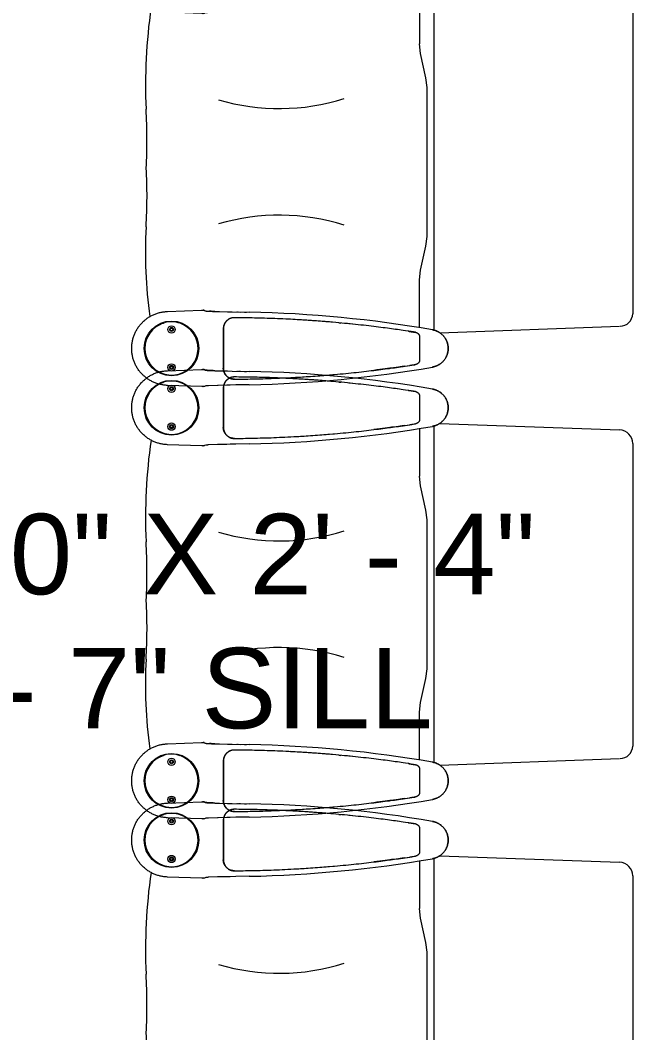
# Model space of a CAD drawing. Header units: inches. Extents: x -2078 to 106214, y -964 to 6385.
# Drawn here: x 37465.6 to 37496.1, y 4113.3 to 4163.7 of the extents above; entities that cross this region are included whole.
import ezdxf

# ---------------------------------------------------------------- set-up
doc = ezdxf.new("R2010")
doc.units = ezdxf.units.IN
doc.header["$MEASUREMENT"] = 0
doc.layers.add('16_dwg _2_', color=8, linetype='Continuous', lineweight=9)
doc.layers.add('A-ANNO', color=2, linetype='Continuous', lineweight=5)
doc.layers.add('A-HATCH', color=9, linetype='Continuous')
doc.styles.add('Arial_2', font='arial.ttf', dxfattribs={"height": 3})

# ---------------------------------------------------------------- blocks, each defined once
blk = doc.blocks.new('16_dwg _2_-1561311-3-1st Floor - Auditorium')
at = {"color": 254, "lineweight": 9}
for p, q in [((176994.892, 507979.952), (177009.948, 507979.952)), ((176993.897, 507970.36), (176994.223, 507979.299)), ((177010.895, 507970.36), (177010.569, 507979.299)), ((177010.765, 507970.075), (176994.027, 507970.075)), ((176994.155, 507969.342), (176996.531, 507969.342)), ((176992.183, 507968.238), (176992.168, 507968.134)), ((177010.736, 507968.238), (177010.722, 507968.134)), ((176991.909, 507965.993), (176991.893, 507965.836)), ((177010.462, 507965.993), (177010.446, 507965.836)), ((176991.651, 507962.51), (176991.645, 507962.363)), ((177010.205, 507962.51), (177010.198, 507962.363)), ((176991.306, 507960.352), (176991.308, 507960.448)), ((176991.312, 507960.64), (176991.314, 507960.738)), ((176994.644, 507960.529), (176994.643, 507960.584)), ((176994.645, 507960.462), (176994.645, 507960.473)), ((177009.859, 507960.352), (177009.861, 507960.448)), ((177009.865, 507960.64), (177009.867, 507960.738)), ((177013.197, 507960.529), (177013.197, 507960.584)), ((177013.198, 507960.462), (177013.198, 507960.473)), ((176991.304, 507960.257), (176991.305, 507960.305)), ((176991.607, 507960.008), (176991.609, 507959.998)), ((176991.612, 507959.987), (176991.616, 507959.976)), ((176994.634, 507960.017), (176994.636, 507960.025)), ((176994.647, 507960.2), (176994.647, 507960.253)), ((177009.857, 507960.257), (177009.858, 507960.305)), ((177010.16, 507960.008), (177010.163, 507959.998)), ((177010.166, 507959.987), (177010.169, 507959.976)), ((177013.187, 507960.017), (177013.189, 507960.025)), ((177013.2, 507960.2), (177013.2, 507960.253)), ((176991.29, 507959.642), (176991.29, 507959.644)), ((176991.291, 507959.68), (176991.291, 507959.683)), ((176991.709, 507959.798), (176991.71, 507959.797)), ((176991.735, 507959.768), (176991.736, 507959.766)), ((176991.953, 507959.622), (176991.964, 507959.619)), ((176991.974, 507959.615), (176991.984, 507959.612)), ((176991.993, 507959.61), (176992.003, 507959.607)), ((176994.153, 507959.593), (176994.161, 507959.593)), ((176994.215, 507959.602), (176994.225, 507959.604)), ((176994.948, 507959.642), (176994.948, 507959.644)), ((177009.844, 507959.642), (177009.844, 507959.644)), ((177009.845, 507959.68), (177009.845, 507959.683)), ((177010.262, 507959.798), (177010.263, 507959.797)), ((177010.288, 507959.768), (177010.289, 507959.766)), ((177010.507, 507959.622), (177010.517, 507959.619)), ((177010.527, 507959.615), (177010.537, 507959.612)), ((177010.547, 507959.61), (177010.556, 507959.607)), ((177012.707, 507959.593), (177012.715, 507959.593)), ((177012.769, 507959.602), (177012.779, 507959.604)), ((177013.502, 507959.642), (177013.502, 507959.644)), ((176991.28, 507959.197), (176991.28, 507959.2)), ((177009.833, 507959.197), (177009.833, 507959.2)), ((176991.22, 507958.581), (176991.22, 507958.583)), ((176991.22, 507958.569), (176991.22, 507958.555)), ((177009.773, 507958.581), (177009.773, 507958.583)), ((176992.13, 507955.326), (176992.134, 507955.323)), ((176992.142, 507955.314), (176992.141, 507955.315)), ((176992.259, 507955.247), (176992.257, 507955.248)), ((176992.273, 507955.242), (176992.275, 507955.241)), ((176992.299, 507955.226), (176992.297, 507955.227)), ((176992.323, 507955.217), (176992.324, 507955.217)), ((176992.34, 507955.207), (176992.338, 507955.208)), ((176992.381, 507955.188), (176992.378, 507955.189)), ((177010.684, 507955.326), (177010.687, 507955.323)), ((177010.696, 507955.314), (177010.694, 507955.315)), ((177010.813, 507955.247), (177010.811, 507955.248)), ((177010.827, 507955.242), (177010.829, 507955.241)), ((177010.853, 507955.226), (177010.851, 507955.227)), ((177010.876, 507955.217), (177010.877, 507955.217)), ((177010.893, 507955.207), (177010.891, 507955.208)), ((177010.934, 507955.188), (177010.932, 507955.189))]:
    blk.add_line(p, q, dxfattribs=at)
at = {"color": 254, "lineweight": 9, "flags": 128}
for points in [[(176994.046, 507969.988), (176994.042, 507970.01), (176994.037, 507970.037), (176994.03, 507970.063), (176994.023, 507970.089), (176994.015, 507970.115), (176994.007, 507970.141), (176993.998, 507970.166), (176993.988, 507970.191), (176993.977, 507970.216), (176993.965, 507970.241), (176993.953, 507970.265), (176993.941, 507970.289), (176993.927, 507970.312), (176993.913, 507970.335), (176993.899, 507970.358), (176993.883, 507970.38), (176993.867, 507970.401), (176993.851, 507970.423), (176993.834, 507970.443), (176993.816, 507970.464), (176993.798, 507970.483), (176993.779, 507970.502), (176993.76, 507970.521), (176993.74, 507970.539), (176993.72, 507970.557), (176993.699, 507970.574), (176993.678, 507970.59), (176993.656, 507970.605), (176993.634, 507970.62), (176993.611, 507970.635), (176993.588, 507970.649), (176993.565, 507970.662), (176993.542, 507970.674), (176993.518, 507970.686), (176993.493, 507970.697), (176993.469, 507970.707), (176993.444, 507970.717), (176993.419, 507970.726), (176993.394, 507970.734), (176993.368, 507970.741), (176993.343, 507970.748), (176993.317, 507970.754), (176993.291, 507970.759), (176993.264, 507970.764), (176993.238, 507970.768), (176993.212, 507970.771), (176993.185, 507970.773), (176993.159, 507970.774), (176993.132, 507970.775), (176993.106, 507970.775), (176993.079, 507970.774), (176993.053, 507970.773), (176993.026, 507970.771), (176993, 507970.768), (176992.974, 507970.764), (176992.948, 507970.759), (176992.922, 507970.754), (176992.896, 507970.748), (176992.87, 507970.741), (176992.844, 507970.734), (176992.819, 507970.726), (176992.794, 507970.717), (176992.769, 507970.707), (176992.745, 507970.697), (176992.72, 507970.686), (176992.697, 507970.674), (176992.673, 507970.662), (176992.65, 507970.648), (176992.627, 507970.635), (176992.604, 507970.62), (176992.582, 507970.605), (176992.561, 507970.59), (176992.539, 507970.573), (176992.519, 507970.556), (176992.498, 507970.539), (176992.479, 507970.521), (176992.459, 507970.502), (176992.44, 507970.483), (176992.422, 507970.463), (176992.405, 507970.443), (176992.387, 507970.422), (176992.371, 507970.401), (176992.355, 507970.379), (176992.34, 507970.357), (176992.325, 507970.335), (176992.311, 507970.312), (176992.298, 507970.288), (176992.285, 507970.264), (176992.273, 507970.24), (176992.261, 507970.216), (176992.251, 507970.191), (176992.241, 507970.166), (176992.232, 507970.14), (176992.223, 507970.115), (176992.215, 507970.089), (176992.208, 507970.063), (176992.202, 507970.036), (176992.196, 507970.01), (176992.192, 507969.988), (176992.197, 507970.015), (176992.203, 507970.041), (176992.209, 507970.067), (176992.217, 507970.093), (176992.224, 507970.119), (176992.233, 507970.144), (176992.242, 507970.17), (176992.252, 507970.195), (176992.263, 507970.219), (176992.275, 507970.244), (176992.287, 507970.268), (176992.3, 507970.291), (176992.313, 507970.314), (176992.327, 507970.337), (176992.342, 507970.36), (176992.357, 507970.382), (176992.373, 507970.403), (176992.39, 507970.424), (176992.407, 507970.445), (176992.424, 507970.465), (176992.443, 507970.485), (176992.461, 507970.504), (176992.481, 507970.522), (176992.5, 507970.54), (176992.521, 507970.557), (176992.541, 507970.574), (176992.563, 507970.59), (176992.584, 507970.606), (176992.606, 507970.621), (176992.629, 507970.635), (176992.651, 507970.649), (176992.675, 507970.662), (176992.698, 507970.674), (176992.722, 507970.686), (176992.746, 507970.697), (176992.771, 507970.707), (176992.795, 507970.716), (176992.82, 507970.725), (176992.846, 507970.733), (176992.871, 507970.741), (176992.897, 507970.747), (176992.922, 507970.753), (176992.948, 507970.759), (176992.974, 507970.763), (176993.001, 507970.767), (176993.027, 507970.77), (176993.053, 507970.772), (176993.08, 507970.774), (176993.106, 507970.774), (176993.132, 507970.774), (176993.159, 507970.774), (176993.185, 507970.772), (176993.212, 507970.77), (176993.238, 507970.767), (176993.264, 507970.763), (176993.29, 507970.759), (176993.316, 507970.753), (176993.342, 507970.747), (176993.367, 507970.741), (176993.393, 507970.733), (176993.418, 507970.725), (176993.443, 507970.716), (176993.468, 507970.707), (176993.492, 507970.697), (176993.516, 507970.686), (176993.54, 507970.674), (176993.564, 507970.662), (176993.587, 507970.649), (176993.61, 507970.635), (176993.632, 507970.621), (176993.654, 507970.606), (176993.676, 507970.59), (176993.697, 507970.574), (176993.718, 507970.557), (176993.738, 507970.54), (176993.758, 507970.522), (176993.777, 507970.504), (176993.796, 507970.485), (176993.814, 507970.465), (176993.832, 507970.445), (176993.849, 507970.424), (176993.865, 507970.403), (176993.881, 507970.382), (176993.897, 507970.36), (176993.911, 507970.337), (176993.925, 507970.314), (176993.939, 507970.291), (176993.952, 507970.268), (176993.964, 507970.244), (176993.975, 507970.219), (176993.986, 507970.195), (176993.996, 507970.17), (176994.005, 507970.144), (176994.014, 507970.119), (176994.022, 507970.093), (176994.029, 507970.067), (176994.036, 507970.041), (176994.041, 507970.015), (176994.046, 507969.988)], [(177012.6, 507969.988), (177012.596, 507970.01), (177012.59, 507970.037), (177012.584, 507970.063), (177012.577, 507970.089), (177012.569, 507970.115), (177012.56, 507970.141), (177012.551, 507970.166), (177012.541, 507970.191), (177012.53, 507970.216), (177012.519, 507970.241), (177012.507, 507970.265), (177012.494, 507970.289), (177012.481, 507970.312), (177012.467, 507970.335), (177012.452, 507970.358), (177012.437, 507970.38), (177012.421, 507970.401), (177012.404, 507970.423), (177012.387, 507970.443), (177012.369, 507970.464), (177012.351, 507970.483), (177012.332, 507970.502), (177012.313, 507970.521), (177012.293, 507970.539), (177012.273, 507970.557), (177012.252, 507970.574), (177012.231, 507970.59), (177012.209, 507970.605), (177012.187, 507970.62), (177012.165, 507970.635), (177012.142, 507970.649), (177012.119, 507970.662), (177012.095, 507970.674), (177012.071, 507970.686), (177012.047, 507970.697), (177012.022, 507970.707), (177011.998, 507970.717), (177011.973, 507970.726), (177011.947, 507970.734), (177011.922, 507970.741), (177011.896, 507970.748), (177011.87, 507970.754), (177011.844, 507970.759), (177011.818, 507970.764), (177011.792, 507970.768), (177011.765, 507970.771), (177011.739, 507970.773), (177011.712, 507970.774), (177011.686, 507970.775), (177011.659, 507970.775), (177011.633, 507970.774), (177011.606, 507970.773), (177011.58, 507970.771), (177011.553, 507970.768), (177011.527, 507970.764), (177011.501, 507970.759), (177011.475, 507970.754), (177011.449, 507970.748), (177011.423, 507970.741), (177011.398, 507970.734), (177011.373, 507970.726), (177011.348, 507970.717), (177011.323, 507970.707), (177011.298, 507970.697), (177011.274, 507970.686), (177011.25, 507970.674), (177011.226, 507970.662), (177011.203, 507970.648), (177011.18, 507970.635), (177011.158, 507970.62), (177011.136, 507970.605), (177011.114, 507970.59), (177011.093, 507970.573), (177011.072, 507970.556), (177011.052, 507970.539), (177011.032, 507970.521), (177011.013, 507970.502), (177010.994, 507970.483), (177010.976, 507970.463), (177010.958, 507970.443), (177010.941, 507970.422), (177010.924, 507970.401), (177010.908, 507970.379), (177010.893, 507970.357), (177010.879, 507970.335), (177010.864, 507970.312), (177010.851, 507970.288), (177010.838, 507970.264), (177010.826, 507970.24), (177010.815, 507970.216), (177010.804, 507970.191), (177010.794, 507970.166), (177010.785, 507970.14), (177010.776, 507970.115), (177010.769, 507970.089), (177010.762, 507970.063), (177010.755, 507970.036), (177010.75, 507970.01), (177010.746, 507969.988), (177010.751, 507970.015), (177010.756, 507970.041), (177010.763, 507970.067), (177010.77, 507970.093), (177010.778, 507970.119), (177010.787, 507970.144), (177010.796, 507970.17), (177010.806, 507970.195), (177010.817, 507970.219), (177010.828, 507970.244), (177010.84, 507970.268), (177010.853, 507970.291), (177010.866, 507970.314), (177010.881, 507970.337), (177010.895, 507970.36), (177010.911, 507970.382), (177010.927, 507970.403), (177010.943, 507970.424), (177010.96, 507970.445), (177010.978, 507970.465), (177010.996, 507970.485), (177011.015, 507970.504), (177011.034, 507970.522), (177011.054, 507970.54), (177011.074, 507970.557), (177011.095, 507970.574), (177011.116, 507970.59), (177011.138, 507970.606), (177011.16, 507970.621), (177011.182, 507970.635), (177011.205, 507970.649), (177011.228, 507970.662), (177011.252, 507970.674), (177011.275, 507970.686), (177011.3, 507970.697), (177011.324, 507970.707), (177011.349, 507970.716), (177011.374, 507970.725), (177011.399, 507970.733), (177011.424, 507970.741), (177011.45, 507970.747), (177011.476, 507970.753), (177011.502, 507970.759), (177011.528, 507970.763), (177011.554, 507970.767), (177011.58, 507970.77), (177011.607, 507970.772), (177011.633, 507970.774), (177011.659, 507970.774), (177011.686, 507970.774), (177011.712, 507970.774), (177011.739, 507970.772), (177011.765, 507970.77), (177011.791, 507970.767), (177011.818, 507970.763), (177011.844, 507970.759), (177011.87, 507970.753), (177011.895, 507970.747), (177011.921, 507970.741), (177011.946, 507970.733), (177011.972, 507970.725), (177011.997, 507970.716), (177012.021, 507970.707), (177012.046, 507970.697), (177012.07, 507970.686), (177012.094, 507970.674), (177012.117, 507970.662), (177012.14, 507970.649), (177012.163, 507970.635), (177012.186, 507970.621), (177012.208, 507970.606), (177012.229, 507970.59), (177012.251, 507970.574), (177012.271, 507970.557), (177012.292, 507970.54), (177012.311, 507970.522), (177012.331, 507970.504), (177012.349, 507970.485), (177012.368, 507970.465), (177012.385, 507970.445), (177012.402, 507970.424), (177012.419, 507970.403), (177012.435, 507970.382), (177012.45, 507970.36), (177012.465, 507970.337), (177012.479, 507970.314), (177012.492, 507970.291), (177012.505, 507970.268), (177012.517, 507970.244), (177012.529, 507970.219), (177012.539, 507970.195), (177012.55, 507970.17), (177012.559, 507970.144), (177012.568, 507970.119), (177012.575, 507970.093), (177012.583, 507970.067), (177012.589, 507970.041), (177012.595, 507970.015), (177012.6, 507969.988)], [(177010.637, 507969.342), (177008.261, 507969.342), (177007.782, 507969.396), (177006.58, 507969.668), (177006.101, 507969.721), (176998.691, 507969.721), (176998.211, 507969.668), (176997.01, 507969.396), (176996.531, 507969.342)], [(176992.265, 507968.803), (176992.27, 507968.836), (176992.286, 507968.94), (176992.301, 507969.044), (176992.284, 507968.934), (176992.267, 507968.821), (176992.261, 507968.781), (176992.243, 507968.658), (176992.224, 507968.529), (176992.211, 507968.44), (176992.198, 507968.349), (176992.184, 507968.256), (176992.171, 507968.16), (176992.157, 507968.062), (176992.144, 507967.961), (176992.13, 507967.858), (176992.115, 507967.752), (176992.101, 507967.644), (176992.087, 507967.534), (176992.073, 507967.422), (176992.058, 507967.308), (176992.044, 507967.191), (176992.029, 507967.072), (176992.014, 507966.95), (176992, 507966.825), (176991.985, 507966.697), (176991.97, 507966.566), (176991.955, 507966.434), (176991.941, 507966.3), (176991.926, 507966.166), (176991.912, 507966.031), (176991.898, 507965.896), (176991.885, 507965.76), (176991.871, 507965.622), (176991.858, 507965.482), (176991.844, 507965.336), (176991.855, 507965.443)], [(176992.318, 507969.15), (176992.301, 507969.039), (176992.303, 507969.051), (176992.318, 507969.143), (176992.318, 507969.15), (176992.319, 507969.159), (176992.321, 507969.169), (176992.324, 507969.178), (176992.327, 507969.187), (176992.33, 507969.196), (176992.333, 507969.205), (176992.337, 507969.214), (176992.341, 507969.222), (176992.346, 507969.231), (176992.351, 507969.239), (176992.356, 507969.247), (176992.361, 507969.255), (176992.367, 507969.262), (176992.373, 507969.27), (176992.379, 507969.277), (176992.386, 507969.284), (176992.393, 507969.29), (176992.4, 507969.297), (176992.407, 507969.303), (176992.415, 507969.309), (176992.423, 507969.314), (176992.431, 507969.319), (176992.439, 507969.324), (176992.448, 507969.328), (176992.456, 507969.333), (176992.465, 507969.336), (176992.474, 507969.34), (176992.483, 507969.343), (176992.492, 507969.346), (176992.501, 507969.348), (176992.51, 507969.35), (176992.52, 507969.352), (176992.529, 507969.353), (176992.539, 507969.354), (176992.548, 507969.355), (176992.558, 507969.355), (176993.681, 507969.355), (176993.69, 507969.355), (176993.7, 507969.354), (176993.709, 507969.353), (176993.719, 507969.352), (176993.728, 507969.35), (176993.737, 507969.348), (176993.747, 507969.346), (176993.756, 507969.343), (176993.765, 507969.34), (176993.774, 507969.336), (176993.782, 507969.333), (176993.791, 507969.328), (176993.799, 507969.324), (176993.808, 507969.319), (176993.816, 507969.314), (176993.823, 507969.309), (176993.831, 507969.303), (176993.838, 507969.297), (176993.846, 507969.29), (176993.852, 507969.284), (176993.859, 507969.277), (176993.865, 507969.27), (176993.872, 507969.262), (176993.877, 507969.255), (176993.883, 507969.247), (176993.888, 507969.239), (176993.893, 507969.231), (176993.897, 507969.222), (176993.901, 507969.214), (176993.905, 507969.205), (176993.909, 507969.196), (176993.912, 507969.187), (176993.915, 507969.178), (176993.917, 507969.169), (176993.919, 507969.159), (176993.921, 507969.15), (176993.932, 507969.079), (176993.949, 507968.969), (176993.926, 507969.11), (176993.921, 507969.143), (176993.921, 507969.15)], [(176994.003, 507968.609), (176993.984, 507968.735), (176993.966, 507968.855), (176993.949, 507968.969), (176993.964, 507968.865)], [(177010.819, 507968.803), (177010.824, 507968.836), (177010.839, 507968.94), (177010.855, 507969.044), (177010.838, 507968.934), (177010.82, 507968.821), (177010.814, 507968.781), (177010.796, 507968.658), (177010.777, 507968.529), (177010.764, 507968.44), (177010.751, 507968.349), (177010.738, 507968.256), (177010.724, 507968.16), (177010.711, 507968.062), (177010.697, 507967.961), (177010.683, 507967.858), (177010.669, 507967.752), (177010.655, 507967.644), (177010.64, 507967.534), (177010.626, 507967.422), (177010.612, 507967.308), (177010.597, 507967.191), (177010.582, 507967.072), (177010.568, 507966.95), (177010.553, 507966.825), (177010.538, 507966.697), (177010.523, 507966.566), (177010.509, 507966.434), (177010.494, 507966.3), (177010.48, 507966.166), (177010.466, 507966.031), (177010.452, 507965.896), (177010.438, 507965.76), (177010.425, 507965.622), (177010.411, 507965.482), (177010.398, 507965.336), (177010.408, 507965.443)], [(177010.871, 507969.15), (177010.855, 507969.039), (177010.857, 507969.051), (177010.871, 507969.143), (177010.871, 507969.15), (177010.873, 507969.159), (177010.875, 507969.169), (177010.877, 507969.178), (177010.88, 507969.187), (177010.883, 507969.196), (177010.887, 507969.205), (177010.891, 507969.214), (177010.895, 507969.222), (177010.899, 507969.231), (177010.904, 507969.239), (177010.909, 507969.247), (177010.915, 507969.255), (177010.92, 507969.262), (177010.927, 507969.27), (177010.933, 507969.277), (177010.939, 507969.284), (177010.946, 507969.29), (177010.953, 507969.297), (177010.961, 507969.303), (177010.968, 507969.309), (177010.976, 507969.314), (177010.984, 507969.319), (177010.993, 507969.324), (177011.001, 507969.328), (177011.01, 507969.333), (177011.018, 507969.336), (177011.027, 507969.34), (177011.036, 507969.343), (177011.045, 507969.346), (177011.054, 507969.348), (177011.064, 507969.35), (177011.073, 507969.352), (177011.083, 507969.353), (177011.092, 507969.354), (177011.102, 507969.355), (177011.111, 507969.355), (177012.234, 507969.355), (177012.244, 507969.355), (177012.253, 507969.354), (177012.263, 507969.353), (177012.272, 507969.352), (177012.282, 507969.35), (177012.291, 507969.348), (177012.3, 507969.346), (177012.309, 507969.343), (177012.318, 507969.34), (177012.327, 507969.336), (177012.336, 507969.333), (177012.344, 507969.328), (177012.353, 507969.324), (177012.361, 507969.319), (177012.369, 507969.314), (177012.377, 507969.309), (177012.385, 507969.303), (177012.392, 507969.297), (177012.399, 507969.29), (177012.406, 507969.284), (177012.413, 507969.277), (177012.419, 507969.27), (177012.425, 507969.262), (177012.431, 507969.255), (177012.436, 507969.247), (177012.441, 507969.239), (177012.446, 507969.231), (177012.451, 507969.222), (177012.455, 507969.214), (177012.459, 507969.205), (177012.462, 507969.196), (177012.465, 507969.187), (177012.468, 507969.178), (177012.471, 507969.169), (177012.473, 507969.159), (177012.474, 507969.15), (177012.485, 507969.079), (177012.502, 507968.969), (177012.48, 507969.11), (177012.474, 507969.143), (177012.474, 507969.15)], [(177012.557, 507968.609), (177012.538, 507968.735), (177012.52, 507968.855), (177012.502, 507968.969), (177012.517, 507968.865)], [(176994.014, 507968.529), (176993.998, 507968.637), (176993.98, 507968.758), (176993.964, 507968.865)], [(176994.003, 507968.609), (176994.022, 507968.478), (176994.035, 507968.388), (176994.047, 507968.301), (176994.063, 507968.183), (176994.081, 507968.055), (176994.094, 507967.963), (176994.107, 507967.865), (176994.121, 507967.758), (176994.138, 507967.638), (176994.124, 507967.745), (176994.11, 507967.85), (176994.103, 507967.902), (176994.089, 507968.004), (176994.075, 507968.103), (176994.062, 507968.2)], [(176994.062, 507968.2), (176994.047, 507968.301), (176994.032, 507968.406), (176994.014, 507968.529)], [(177012.567, 507968.529), (177012.552, 507968.637), (177012.533, 507968.758), (177012.517, 507968.865)], [(177012.557, 507968.609), (177012.576, 507968.478), (177012.589, 507968.388), (177012.6, 507968.301), (177012.617, 507968.183), (177012.635, 507968.055), (177012.647, 507967.963), (177012.661, 507967.865), (177012.675, 507967.758), (177012.692, 507967.638), (177012.677, 507967.745), (177012.663, 507967.85), (177012.657, 507967.902), (177012.643, 507968.004), (177012.629, 507968.103), (177012.615, 507968.2)], [(177012.615, 507968.2), (177012.6, 507968.301), (177012.585, 507968.406), (177012.567, 507968.529)], [(176994.195, 507967.19), (176994.181, 507967.305), (176994.166, 507967.419), (176994.152, 507967.53), (176994.138, 507967.638), (176994.153, 507967.515), (176994.171, 507967.377), (176994.189, 507967.23), (176994.208, 507967.074)], [(177012.748, 507967.19), (177012.734, 507967.305), (177012.72, 507967.419), (177012.706, 507967.53), (177012.692, 507967.638), (177012.707, 507967.515), (177012.724, 507967.377), (177012.743, 507967.23), (177012.762, 507967.074)], [(176994.253, 507966.705), (176994.238, 507966.829), (176994.224, 507966.952), (176994.209, 507967.072), (176994.195, 507967.19)], [(177012.806, 507966.705), (177012.792, 507966.829), (177012.777, 507966.952), (177012.763, 507967.072), (177012.748, 507967.19)], [(176994.322, 507966.077), (176994.308, 507966.204), (176994.295, 507966.329), (176994.281, 507966.455), (176994.267, 507966.58), (176994.253, 507966.705)], [(177012.875, 507966.077), (177012.862, 507966.204), (177012.848, 507966.329), (177012.834, 507966.455), (177012.821, 507966.58), (177012.806, 507966.705)], [(176994.348, 507965.817), (176994.335, 507965.948), (176994.322, 507966.077)], [(177012.902, 507965.817), (177012.888, 507965.948), (177012.875, 507966.077)], [(176994.401, 507965.265), (176994.388, 507965.406), (176994.375, 507965.545), (176994.362, 507965.682), (176994.348, 507965.817)], [(177012.954, 507965.265), (177012.941, 507965.406), (177012.928, 507965.545), (177012.915, 507965.682), (177012.902, 507965.817)], [(176991.844, 507965.336), (176991.83, 507965.184), (176991.816, 507965.027), (176991.809, 507964.946), (176991.802, 507964.863), (176991.795, 507964.779), (176991.788, 507964.691), (176991.781, 507964.601), (176991.774, 507964.508), (176991.766, 507964.411), (176991.758, 507964.307), (176991.75, 507964.199), (176991.742, 507964.089), (176991.735, 507963.977), (176991.727, 507963.863), (176991.719, 507963.752), (176991.713, 507963.646), (176991.706, 507963.544), (176991.7, 507963.445), (176991.694, 507963.35), (176991.689, 507963.26), (176991.684, 507963.172), (176991.68, 507963.088), (176991.671, 507962.928), (176991.667, 507962.851), (176991.66, 507962.702), (176991.653, 507962.559), (176991.647, 507962.42), (176991.641, 507962.285), (176991.636, 507962.152), (176991.631, 507962.022), (176991.626, 507961.895), (176991.622, 507961.77), (176991.618, 507961.645), (176991.615, 507961.521), (176991.611, 507961.396), (176991.608, 507961.272), (176991.605, 507961.149), (176991.603, 507961.028), (176991.6, 507960.91), (176991.598, 507960.794), (176991.597, 507960.681), (176991.595, 507960.571), (176991.594, 507960.463), (176991.593, 507960.355), (176991.592, 507960.25), (176991.591, 507960.144), (176991.591, 507960.134), (176991.591, 507960.125), (176991.592, 507960.104), (176991.594, 507960.083), (176991.596, 507960.063), (176991.6, 507960.042), (176991.604, 507960.022), (176991.608, 507960.001), (176991.614, 507959.981), (176991.62, 507959.962), (176991.627, 507959.942), (176991.635, 507959.923), (176991.643, 507959.904), (176991.653, 507959.885), (176991.663, 507959.867), (176991.673, 507959.849), (176991.684, 507959.832), (176991.696, 507959.815), (176991.709, 507959.798), (176991.722, 507959.782), (176991.736, 507959.766), (176991.75, 507959.751), (176991.765, 507959.737), (176991.781, 507959.723), (176991.797, 507959.71), (176991.813, 507959.697), (176991.83, 507959.685), (176991.847, 507959.674), (176991.865, 507959.663), (176991.883, 507959.653), (176991.902, 507959.644), (176991.921, 507959.635), (176991.94, 507959.627), (176991.959, 507959.62), (176991.979, 507959.614), (176991.999, 507959.608), (176992.019, 507959.603), (176992.039, 507959.599), (176992.06, 507959.596), (176992.081, 507959.593), (176992.101, 507959.591), (176992.122, 507959.59), (176992.138, 507959.59), (176994.1, 507959.59), (176994.1, 507959.596)], [(176991.814, 507964.993), (176991.804, 507964.872), (176991.795, 507964.763), (176991.787, 507964.664), (176991.777, 507964.545), (176991.769, 507964.441)], [(176994.605, 507962.102), (176994.599, 507962.24), (176994.593, 507962.379), (176994.587, 507962.518), (176994.581, 507962.658), (176994.574, 507962.801), (176994.566, 507962.948), (176994.558, 507963.102), (176994.554, 507963.181), (176994.549, 507963.263), (176994.544, 507963.347), (176994.539, 507963.434), (176994.534, 507963.524), (176994.528, 507963.618), (176994.521, 507963.717), (176994.515, 507963.819), (176994.507, 507963.928), (176994.499, 507964.041), (176994.491, 507964.154), (176994.483, 507964.269), (176994.474, 507964.384), (176994.466, 507964.494), (176994.458, 507964.598), (176994.45, 507964.698), (176994.442, 507964.792), (176994.435, 507964.88), (176994.421, 507965.043), (176994.414, 507965.119), (176994.401, 507965.265)], [(177010.398, 507965.336), (177010.384, 507965.184), (177010.37, 507965.027), (177010.363, 507964.946), (177010.356, 507964.863), (177010.349, 507964.779), (177010.342, 507964.691), (177010.334, 507964.601), (177010.327, 507964.508), (177010.32, 507964.411), (177010.312, 507964.307), (177010.304, 507964.199), (177010.296, 507964.089), (177010.288, 507963.977), (177010.28, 507963.863), (177010.273, 507963.752), (177010.266, 507963.646), (177010.26, 507963.544), (177010.254, 507963.445), (177010.248, 507963.35), (177010.243, 507963.26), (177010.238, 507963.172), (177010.233, 507963.088), (177010.225, 507962.928), (177010.221, 507962.851), (177010.213, 507962.702), (177010.207, 507962.559), (177010.2, 507962.42), (177010.195, 507962.285), (177010.189, 507962.152), (177010.184, 507962.022), (177010.18, 507961.895), (177010.176, 507961.77), (177010.172, 507961.645), (177010.168, 507961.521), (177010.165, 507961.396), (177010.162, 507961.272), (177010.159, 507961.149), (177010.156, 507961.028), (177010.154, 507960.91), (177010.152, 507960.794), (177010.15, 507960.681), (177010.149, 507960.571), (177010.147, 507960.463), (177010.146, 507960.355), (177010.145, 507960.25), (177010.145, 507960.144), (177010.145, 507960.134), (177010.145, 507960.125), (177010.146, 507960.104), (177010.147, 507960.083), (177010.15, 507960.063), (177010.153, 507960.042), (177010.157, 507960.022), (177010.162, 507960.001), (177010.167, 507959.981), (177010.174, 507959.962), (177010.181, 507959.942), (177010.188, 507959.923), (177010.197, 507959.904), (177010.206, 507959.885), (177010.216, 507959.867), (177010.227, 507959.849), (177010.238, 507959.832), (177010.25, 507959.815), (177010.262, 507959.798), (177010.276, 507959.782), (177010.289, 507959.766), (177010.304, 507959.751), (177010.319, 507959.737), (177010.334, 507959.723), (177010.35, 507959.71), (177010.366, 507959.697), (177010.383, 507959.685), (177010.401, 507959.674), (177010.419, 507959.663), (177010.437, 507959.653), (177010.455, 507959.644), (177010.474, 507959.635), (177010.493, 507959.627), (177010.513, 507959.62), (177010.532, 507959.614), (177010.552, 507959.608), (177010.573, 507959.603), (177010.593, 507959.599), (177010.613, 507959.596), (177010.634, 507959.593), (177010.655, 507959.591), (177010.676, 507959.59), (177010.692, 507959.59), (177012.654, 507959.59), (177012.654, 507959.596)], [(177010.367, 507964.993), (177010.357, 507964.872), (177010.348, 507964.763), (177010.34, 507964.664), (177010.331, 507964.545), (177010.322, 507964.441)], [(177013.158, 507962.102), (177013.153, 507962.24), (177013.147, 507962.379), (177013.141, 507962.518), (177013.134, 507962.658), (177013.127, 507962.801), (177013.12, 507962.948), (177013.112, 507963.102), (177013.107, 507963.181), (177013.103, 507963.263), (177013.098, 507963.347), (177013.093, 507963.434), (177013.087, 507963.524), (177013.081, 507963.618), (177013.075, 507963.717), (177013.068, 507963.819), (177013.061, 507963.928), (177013.053, 507964.041), (177013.045, 507964.154), (177013.036, 507964.269), (177013.028, 507964.384), (177013.019, 507964.494), (177013.011, 507964.598), (177013.003, 507964.698), (177012.995, 507964.792), (177012.988, 507964.88), (177012.974, 507965.043), (177012.967, 507965.119), (177012.954, 507965.265)], [(176991.753, 507964.229), (176991.745, 507964.121), (176991.738, 507964.021), (176991.73, 507963.905), (176991.723, 507963.806), (176991.716, 507963.694), (176991.708, 507963.569), (176991.702, 507963.478), (176991.697, 507963.381)], [(177010.306, 507964.229), (177010.299, 507964.121), (177010.292, 507964.021), (177010.284, 507963.905), (177010.277, 507963.806), (177010.269, 507963.694), (177010.262, 507963.569), (177010.256, 507963.478), (177010.25, 507963.381)], [(176991.684, 507963.163), (176991.677, 507963.043), (176991.671, 507962.916)], [(177010.238, 507963.163), (177010.231, 507963.043), (177010.224, 507962.916)], [(176994.635, 507961.051), (176994.633, 507961.173), (176994.63, 507961.299), (176994.626, 507961.427), (176994.623, 507961.557), (176994.619, 507961.691), (176994.614, 507961.827), (176994.61, 507961.964), (176994.605, 507962.102)], [(177013.189, 507961.051), (177013.186, 507961.173), (177013.183, 507961.299), (177013.18, 507961.427), (177013.176, 507961.557), (177013.172, 507961.691), (177013.168, 507961.827), (177013.163, 507961.964), (177013.158, 507962.102)], [(176991.279, 507959.166), (176991.281, 507959.263), (176991.285, 507959.408), (176991.294, 507959.806), (176991.299, 507960.026), (176991.316, 507960.883)], [(176994.64, 507960.813), (176994.638, 507960.93), (176994.635, 507961.051)], [(176994.922, 507960.883), (176994.936, 507960.211), (176994.941, 507959.937), (176994.945, 507959.764), (176994.956, 507959.298)], [(177009.832, 507959.166), (177009.835, 507959.263), (177009.838, 507959.408), (177009.848, 507959.806), (177009.852, 507960.026), (177009.87, 507960.883)], [(177013.193, 507960.813), (177013.191, 507960.93), (177013.189, 507961.051)], [(177013.475, 507960.883), (177013.489, 507960.211), (177013.495, 507959.937), (177013.499, 507959.764), (177013.51, 507959.298)], [(176994.641, 507960.058), (176994.643, 507960.065), (176994.643, 507960.073), (176994.644, 507960.08), (176994.645, 507960.087), (176994.646, 507960.094), (176994.646, 507960.1), (176994.646, 507960.107), (176994.647, 507960.113), (176994.647, 507960.125), (176994.647, 507960.144), (176994.647, 507960.137), (176994.647, 507960.144), (176994.647, 507960.253), (176994.646, 507960.362), (176994.645, 507960.473), (176994.643, 507960.584), (176994.642, 507960.697), (176994.64, 507960.813)], [(177013.195, 507960.058), (177013.196, 507960.065), (177013.197, 507960.073), (177013.198, 507960.08), (177013.198, 507960.087), (177013.199, 507960.094), (177013.199, 507960.1), (177013.2, 507960.107), (177013.2, 507960.113), (177013.201, 507960.125), (177013.201, 507960.144), (177013.201, 507960.137), (177013.201, 507960.144), (177013.2, 507960.253), (177013.199, 507960.362), (177013.198, 507960.473), (177013.197, 507960.584), (177013.195, 507960.697), (177013.193, 507960.813)], [(176991.591, 507960.129), (176991.592, 507960.111), (176991.594, 507960.093), (176991.595, 507960.076), (176991.598, 507960.058), (176991.601, 507960.04), (176991.605, 507960.022), (176991.609, 507960.005), (176991.614, 507959.987), (176991.619, 507959.97), (176991.625, 507959.953), (176991.632, 507959.937), (176991.639, 507959.92), (176991.647, 507959.904), (176991.655, 507959.888), (176991.663, 507959.872), (176991.673, 507959.856), (176991.682, 507959.841), (176991.693, 507959.826), (176991.703, 507959.812), (176991.714, 507959.798), (176991.726, 507959.784), (176991.738, 507959.771), (176991.75, 507959.758), (176991.763, 507959.745), (176991.777, 507959.733), (176991.79, 507959.721), (176991.804, 507959.71), (176991.819, 507959.699), (176991.834, 507959.689), (176991.849, 507959.679), (176991.864, 507959.67), (176991.88, 507959.661), (176991.896, 507959.653), (176991.912, 507959.645), (176991.928, 507959.638), (176991.945, 507959.632), (176991.962, 507959.626), (176991.979, 507959.62), (176991.996, 507959.615), (176992.014, 507959.611), (176992.031, 507959.607), (176992.049, 507959.604), (176992.067, 507959.601), (176992.085, 507959.599), (176992.102, 507959.598), (176992.12, 507959.597), (176992.138, 507959.596), (176994.1, 507959.596), (176994.118, 507959.597), (176994.136, 507959.598), (176994.154, 507959.599), (176994.172, 507959.601), (176994.19, 507959.604), (176994.207, 507959.607), (176994.225, 507959.611), (176994.242, 507959.615), (176994.259, 507959.62), (176994.277, 507959.626), (176994.293, 507959.632), (176994.31, 507959.638), (176994.327, 507959.645), (176994.343, 507959.653), (176994.359, 507959.661), (176994.374, 507959.67), (176994.39, 507959.679), (176994.405, 507959.689), (176994.42, 507959.699), (176994.434, 507959.71), (176994.448, 507959.721), (176994.462, 507959.733), (176994.475, 507959.745), (176994.488, 507959.758), (176994.5, 507959.771), (176994.513, 507959.784), (176994.524, 507959.798), (176994.535, 507959.812), (176994.546, 507959.826), (176994.556, 507959.841), (176994.566, 507959.856), (176994.575, 507959.872), (176994.584, 507959.888), (176994.592, 507959.904), (176994.599, 507959.92), (176994.607, 507959.936), (176994.613, 507959.953), (176994.619, 507959.97), (176994.625, 507959.987), (176994.629, 507960.005), (176994.634, 507960.022), (176994.637, 507960.04), (176994.64, 507960.058), (176994.643, 507960.075), (176994.645, 507960.093), (176994.646, 507960.111), (176994.647, 507960.129), (176994.647, 507960.125), (176994.646, 507960.104), (176994.645, 507960.083), (176994.642, 507960.062), (176994.639, 507960.042), (176994.635, 507960.021), (176994.63, 507960.001), (176994.624, 507959.981), (176994.618, 507959.961), (176994.611, 507959.942), (176994.603, 507959.922), (176994.595, 507959.903), (176994.586, 507959.885), (176994.576, 507959.867), (176994.565, 507959.849), (176994.554, 507959.831), (176994.542, 507959.814), (176994.529, 507959.798), (176994.516, 507959.782), (176994.502, 507959.766), (176994.488, 507959.751), (176994.473, 507959.737), (176994.457, 507959.723), (176994.442, 507959.71), (176994.425, 507959.697), (176994.408, 507959.685), (176994.391, 507959.674), (176994.373, 507959.663), (176994.355, 507959.653), (176994.336, 507959.644), (176994.317, 507959.635), (176994.298, 507959.627), (176994.279, 507959.62), (176994.259, 507959.614), (176994.239, 507959.608), (176994.219, 507959.603), (176994.199, 507959.599), (176994.178, 507959.596), (176994.158, 507959.593), (176994.137, 507959.591), (176994.116, 507959.59), (176994.1, 507959.59), (176994.107, 507959.59), (176994.115, 507959.59), (176994.122, 507959.59)], [(176991.619, 507959.964), (176991.623, 507959.952), (176991.628, 507959.94)], [(176991.633, 507959.927), (176991.639, 507959.914), (176991.645, 507959.9)], [(176991.652, 507959.886), (176991.66, 507959.872), (176991.668, 507959.857), (176991.678, 507959.842), (176991.688, 507959.827), (176991.698, 507959.812)], [(176994.541, 507959.813), (176994.551, 507959.827), (176994.56, 507959.84), (176994.568, 507959.853), (176994.576, 507959.866), (176994.583, 507959.879), (176994.589, 507959.891), (176994.595, 507959.903), (176994.6, 507959.915), (176994.605, 507959.927)], [(176994.61, 507959.938), (176994.614, 507959.949), (176994.617, 507959.959), (176994.621, 507959.969), (176994.624, 507959.979), (176994.627, 507959.989), (176994.629, 507959.998), (176994.632, 507960.008)], [(176994.637, 507960.034), (176994.639, 507960.042), (176994.64, 507960.05)], [(176994.647, 507960.13), (176994.647, 507960.134), (176994.647, 507960.137)], [(177010.145, 507960.129), (177010.146, 507960.111), (177010.147, 507960.093), (177010.149, 507960.076), (177010.151, 507960.058), (177010.155, 507960.04), (177010.158, 507960.022), (177010.163, 507960.005), (177010.167, 507959.987), (177010.173, 507959.97), (177010.179, 507959.953), (177010.185, 507959.937), (177010.192, 507959.92), (177010.2, 507959.904), (177010.208, 507959.888), (177010.217, 507959.872), (177010.226, 507959.856), (177010.236, 507959.841), (177010.246, 507959.826), (177010.257, 507959.812), (177010.268, 507959.798), (177010.279, 507959.784), (177010.291, 507959.771), (177010.304, 507959.758), (177010.317, 507959.745), (177010.33, 507959.733), (177010.344, 507959.721), (177010.358, 507959.71), (177010.372, 507959.699), (177010.387, 507959.689), (177010.402, 507959.679), (177010.417, 507959.67), (177010.433, 507959.661), (177010.449, 507959.653), (177010.465, 507959.645), (177010.482, 507959.638), (177010.499, 507959.632), (177010.515, 507959.626), (177010.533, 507959.62), (177010.55, 507959.615), (177010.567, 507959.611), (177010.585, 507959.607), (177010.602, 507959.604), (177010.62, 507959.601), (177010.638, 507959.599), (177010.656, 507959.598), (177010.674, 507959.597), (177010.692, 507959.596), (177012.654, 507959.596), (177012.672, 507959.597), (177012.69, 507959.598), (177012.707, 507959.599), (177012.725, 507959.601), (177012.743, 507959.604), (177012.761, 507959.607), (177012.778, 507959.611), (177012.796, 507959.615), (177012.813, 507959.62), (177012.83, 507959.626), (177012.847, 507959.632), (177012.864, 507959.638), (177012.88, 507959.645), (177012.896, 507959.653), (177012.912, 507959.661), (177012.928, 507959.67), (177012.943, 507959.679), (177012.958, 507959.689), (177012.973, 507959.699), (177012.988, 507959.71), (177013.002, 507959.721), (177013.015, 507959.733), (177013.029, 507959.745), (177013.041, 507959.758), (177013.054, 507959.771), (177013.066, 507959.784), (177013.078, 507959.798), (177013.089, 507959.812), (177013.099, 507959.826), (177013.11, 507959.841), (177013.119, 507959.856), (177013.128, 507959.872), (177013.137, 507959.888), (177013.145, 507959.904), (177013.153, 507959.92), (177013.16, 507959.936), (177013.167, 507959.953), (177013.173, 507959.97), (177013.178, 507959.987), (177013.183, 507960.005), (177013.187, 507960.022), (177013.191, 507960.04), (177013.194, 507960.058), (177013.196, 507960.075), (177013.198, 507960.093), (177013.2, 507960.111), (177013.201, 507960.129), (177013.201, 507960.125), (177013.2, 507960.104), (177013.198, 507960.083), (177013.196, 507960.062), (177013.192, 507960.042), (177013.188, 507960.021), (177013.183, 507960.001), (177013.178, 507959.981), (177013.172, 507959.961), (177013.165, 507959.942), (177013.157, 507959.922), (177013.148, 507959.903), (177013.139, 507959.885), (177013.129, 507959.867), (177013.118, 507959.849), (177013.107, 507959.831), (177013.095, 507959.814), (177013.083, 507959.798), (177013.069, 507959.782), (177013.056, 507959.766), (177013.041, 507959.751), (177013.026, 507959.737), (177013.011, 507959.723), (177012.995, 507959.71), (177012.979, 507959.697), (177012.962, 507959.685), (177012.944, 507959.674), (177012.926, 507959.663), (177012.908, 507959.653), (177012.89, 507959.644), (177012.871, 507959.635), (177012.852, 507959.627), (177012.832, 507959.62), (177012.813, 507959.614), (177012.793, 507959.608), (177012.772, 507959.603), (177012.752, 507959.599), (177012.732, 507959.596), (177012.711, 507959.593), (177012.69, 507959.591), (177012.669, 507959.59), (177012.654, 507959.59), (177012.661, 507959.59), (177012.668, 507959.59), (177012.676, 507959.59)], [(177010.173, 507959.964), (177010.177, 507959.952), (177010.182, 507959.94)], [(177010.187, 507959.927), (177010.192, 507959.914), (177010.199, 507959.9)], [(177010.206, 507959.886), (177010.213, 507959.872), (177010.222, 507959.857), (177010.231, 507959.842), (177010.241, 507959.827), (177010.252, 507959.812)], [(177013.094, 507959.813), (177013.104, 507959.827), (177013.113, 507959.84), (177013.121, 507959.853), (177013.129, 507959.866), (177013.136, 507959.879), (177013.142, 507959.891), (177013.148, 507959.903), (177013.154, 507959.915), (177013.159, 507959.927)], [(177013.163, 507959.938), (177013.167, 507959.949), (177013.171, 507959.959), (177013.174, 507959.969), (177013.177, 507959.979), (177013.18, 507959.989), (177013.183, 507959.998), (177013.185, 507960.008)], [(177013.191, 507960.034), (177013.192, 507960.042), (177013.194, 507960.05)], [(177013.201, 507960.13), (177013.201, 507960.134), (177013.201, 507960.137)], [(176991.749, 507959.753), (176991.762, 507959.74), (176991.777, 507959.727), (176991.791, 507959.715), (176991.805, 507959.703), (176991.819, 507959.693), (176991.833, 507959.683)], [(176991.846, 507959.675), (176991.859, 507959.667), (176991.872, 507959.659), (176991.884, 507959.653)], [(176991.897, 507959.646), (176991.909, 507959.641), (176991.92, 507959.635), (176991.932, 507959.631), (176991.943, 507959.626)], [(176992.012, 507959.605), (176992.021, 507959.603), (176992.029, 507959.601), (176992.038, 507959.599), (176992.046, 507959.598)], [(176992.054, 507959.597), (176992.061, 507959.595), (176992.069, 507959.594), (176992.076, 507959.594), (176992.083, 507959.593), (176992.09, 507959.592), (176992.097, 507959.592), (176992.103, 507959.591), (176992.11, 507959.591)], [(176994.13, 507959.591), (176994.138, 507959.591), (176994.145, 507959.592)], [(176994.17, 507959.594), (176994.178, 507959.596), (176994.187, 507959.597), (176994.196, 507959.598), (176994.205, 507959.6)], [(176994.235, 507959.607), (176994.246, 507959.61), (176994.257, 507959.613), (176994.269, 507959.617), (176994.281, 507959.621)], [(176994.293, 507959.625), (176994.306, 507959.63), (176994.319, 507959.636)], [(176994.332, 507959.642), (176994.346, 507959.648), (176994.36, 507959.656), (176994.375, 507959.664)], [(176994.39, 507959.673), (176994.405, 507959.683), (176994.42, 507959.693), (176994.435, 507959.704), (176994.45, 507959.716), (176994.464, 507959.729), (176994.479, 507959.742), (176994.493, 507959.756), (176994.506, 507959.77), (176994.518, 507959.784), (176994.53, 507959.799)], [(177010.302, 507959.753), (177010.316, 507959.74), (177010.33, 507959.727), (177010.344, 507959.715), (177010.358, 507959.703), (177010.372, 507959.693), (177010.386, 507959.683)], [(177010.399, 507959.675), (177010.413, 507959.667), (177010.425, 507959.659), (177010.438, 507959.653)], [(177010.45, 507959.646), (177010.462, 507959.641), (177010.474, 507959.635), (177010.485, 507959.631), (177010.496, 507959.626)], [(177010.565, 507959.605), (177010.574, 507959.603), (177010.583, 507959.601), (177010.591, 507959.599), (177010.599, 507959.598)], [(177010.607, 507959.597), (177010.615, 507959.595), (177010.622, 507959.594), (177010.63, 507959.594), (177010.637, 507959.593), (177010.644, 507959.592), (177010.65, 507959.592), (177010.657, 507959.591), (177010.663, 507959.591)], [(177012.683, 507959.591), (177012.691, 507959.591), (177012.699, 507959.592)], [(177012.723, 507959.594), (177012.732, 507959.596), (177012.74, 507959.597), (177012.75, 507959.598), (177012.759, 507959.6)], [(177012.789, 507959.607), (177012.8, 507959.61), (177012.811, 507959.613), (177012.822, 507959.617), (177012.834, 507959.621)], [(177012.846, 507959.625), (177012.859, 507959.63), (177012.872, 507959.636)], [(177012.886, 507959.642), (177012.9, 507959.648), (177012.914, 507959.656), (177012.928, 507959.664)], [(177012.943, 507959.673), (177012.958, 507959.683), (177012.973, 507959.693), (177012.988, 507959.704), (177013.003, 507959.716), (177013.018, 507959.729), (177013.032, 507959.742), (177013.046, 507959.756), (177013.059, 507959.77), (177013.072, 507959.784), (177013.083, 507959.799)], [(176991.225, 507958.642), (176991.224, 507958.638), (176991.223, 507958.635), (176991.222, 507958.631), (176991.222, 507958.627), (176991.221, 507958.623), (176991.221, 507958.619), (176991.249, 507958.694), (176991.249, 507958.697), (176991.249, 507958.701), (176991.249, 507958.705), (176991.25, 507958.709), (176991.251, 507958.713), (176991.252, 507958.717), (176991.253, 507958.719), (176991.256, 507958.729), (176991.258, 507958.74), (176991.259, 507958.751), (176991.26, 507958.764), (176991.261, 507958.777), (176991.263, 507958.792), (176991.264, 507958.808), (176991.265, 507958.825), (176991.266, 507958.843), (176991.267, 507958.862), (176991.269, 507958.904), (176991.268, 507958.877), (176991.266, 507958.848), (176991.265, 507958.823), (176991.264, 507958.811), (176991.263, 507958.8), (176991.262, 507958.79), (176991.261, 507958.781), (176991.26, 507958.772), (176991.26, 507958.764), (176991.259, 507958.756), (176991.258, 507958.75), (176991.257, 507958.744), (176991.256, 507958.738), (176991.256, 507958.733), (176991.255, 507958.729), (176991.254, 507958.725), (176991.254, 507958.722), (176991.253, 507958.72), (176991.253, 507958.719), (176991.225, 507958.644), (176991.225, 507958.642), (176991.224, 507958.64), (176991.224, 507958.639), (176991.223, 507958.637), (176991.223, 507958.636), (176991.223, 507958.634), (176991.222, 507958.633), (176991.222, 507958.631), (176991.222, 507958.63), (176991.222, 507958.629), (176991.221, 507958.628), (176991.221, 507958.627), (176991.221, 507958.626), (176991.221, 507958.624), (176991.221, 507958.623), (176991.221, 507958.622), (176991.221, 507958.617), (176991.221, 507958.616), (176991.221, 507958.615), (176991.221, 507958.614), (176991.221, 507958.613), (176991.22, 507958.611), (176991.22, 507958.61), (176991.22, 507958.608), (176991.22, 507958.606), (176991.22, 507958.602), (176991.22, 507958.604), (176991.22, 507958.608), (176991.22, 507958.605), (176991.22, 507958.598), (176991.22, 507958.602), (176991.22, 507958.593), (176991.22, 507958.598), (176991.22, 507958.587), (176991.22, 507958.589), (176991.22, 507958.578), (176991.22, 507958.569)], [(176994.955, 507959.335), (176994.956, 507959.298), (176994.971, 507958.862), (176994.973, 507958.835), (176994.974, 507958.823), (176994.975, 507958.811), (176994.976, 507958.8), (176994.976, 507958.79), (176994.977, 507958.781), (176994.978, 507958.772), (176994.979, 507958.764), (176994.98, 507958.757), (176994.981, 507958.75), (176994.981, 507958.744), (176994.982, 507958.738), (176994.983, 507958.733), (176994.984, 507958.729), (176994.984, 507958.725), (176994.985, 507958.723), (176994.985, 507958.72), (176994.986, 507958.719), (176995.007, 507958.66), (176995.013, 507958.644), (176995.015, 507958.637), (176995.014, 507958.642), (176995.013, 507958.644), (176995.014, 507958.642), (176995.014, 507958.64), (176995.015, 507958.638), (176995.015, 507958.637), (176995.016, 507958.635), (176995.016, 507958.634), (176995.016, 507958.632), (176995.017, 507958.631), (176995.017, 507958.629), (176995.017, 507958.628), (176995.017, 507958.627), (176995.017, 507958.626), (176995.017, 507958.624), (176995.018, 507958.623), (176995.018, 507958.622), (176995.018, 507958.621), (176995.018, 507958.62), (176995.018, 507958.618), (176995.018, 507958.617), (176995.018, 507958.616), (176995.018, 507958.607), (176995.018, 507958.604), (176995.019, 507958.596)], [(177009.773, 507958.569), (177009.773, 507958.578), (177009.773, 507958.589), (177009.773, 507958.587), (177009.773, 507958.598), (177009.773, 507958.593), (177009.773, 507958.602), (177009.774, 507958.598), (177009.774, 507958.605), (177009.774, 507958.608), (177009.774, 507958.602), (177009.774, 507958.604), (177009.774, 507958.606), (177009.774, 507958.608), (177009.774, 507958.61), (177009.774, 507958.611), (177009.774, 507958.613), (177009.774, 507958.614), (177009.774, 507958.615), (177009.774, 507958.616), (177009.774, 507958.617), (177009.774, 507958.622), (177009.774, 507958.623), (177009.775, 507958.624), (177009.775, 507958.626), (177009.775, 507958.627), (177009.775, 507958.628), (177009.775, 507958.629), (177009.775, 507958.63), (177009.775, 507958.631), (177009.776, 507958.633), (177009.776, 507958.634), (177009.776, 507958.636), (177009.777, 507958.637), (177009.777, 507958.639), (177009.778, 507958.64), (177009.778, 507958.642), (177009.779, 507958.644), (177009.806, 507958.719), (177009.807, 507958.72), (177009.807, 507958.722), (177009.808, 507958.725), (177009.808, 507958.729), (177009.809, 507958.733), (177009.81, 507958.738), (177009.811, 507958.744), (177009.811, 507958.75), (177009.812, 507958.756), (177009.813, 507958.764), (177009.814, 507958.772), (177009.815, 507958.781), (177009.816, 507958.79), (177009.816, 507958.8), (177009.817, 507958.811), (177009.818, 507958.823), (177009.82, 507958.848), (177009.821, 507958.877), (177009.823, 507958.909)], [(177009.778, 507958.642), (177009.777, 507958.638), (177009.776, 507958.635), (177009.775, 507958.631), (177009.775, 507958.627), (177009.775, 507958.623), (177009.775, 507958.619), (177009.802, 507958.694), (177009.802, 507958.697), (177009.802, 507958.701), (177009.803, 507958.705), (177009.803, 507958.709), (177009.804, 507958.713), (177009.806, 507958.717), (177009.806, 507958.719), (177009.81, 507958.729), (177009.811, 507958.74), (177009.812, 507958.751), (177009.814, 507958.764), (177009.815, 507958.777), (177009.816, 507958.792), (177009.817, 507958.808), (177009.819, 507958.825), (177009.82, 507958.843), (177009.821, 507958.862), (177009.823, 507958.904)], [(177013.509, 507959.335), (177013.51, 507959.298), (177013.525, 507958.862), (177013.527, 507958.835), (177013.527, 507958.823), (177013.528, 507958.811), (177013.529, 507958.8), (177013.53, 507958.79), (177013.531, 507958.781), (177013.532, 507958.772), (177013.532, 507958.764), (177013.533, 507958.757), (177013.534, 507958.75), (177013.535, 507958.744), (177013.536, 507958.738), (177013.536, 507958.733), (177013.537, 507958.729), (177013.538, 507958.725), (177013.538, 507958.723), (177013.539, 507958.72), (177013.539, 507958.719), (177013.561, 507958.66), (177013.567, 507958.644), (177013.569, 507958.637), (177013.567, 507958.642), (177013.567, 507958.644), (177013.567, 507958.642), (177013.568, 507958.64), (177013.568, 507958.638), (177013.569, 507958.637), (177013.569, 507958.635), (177013.57, 507958.634), (177013.57, 507958.632), (177013.57, 507958.631), (177013.57, 507958.629), (177013.57, 507958.628), (177013.571, 507958.627), (177013.571, 507958.626), (177013.571, 507958.624), (177013.571, 507958.623), (177013.571, 507958.622), (177013.571, 507958.621), (177013.571, 507958.62), (177013.571, 507958.618), (177013.571, 507958.617), (177013.572, 507958.616), (177013.572, 507958.607), (177013.572, 507958.604), (177013.572, 507958.596)], [(176991.22, 507958.616), (176991.22, 507958.617), (176991.221, 507958.618), (176991.221, 507958.619), (176991.221, 507958.62), (176991.221, 507958.621)], [(176991.22, 507958.611), (176991.22, 507958.613), (176991.22, 507958.616)], [(176995.018, 507958.56), (176995.018, 507958.546), (176995.018, 507958.531), (176995.017, 507958.516), (176994.958, 507956.808), (176994.956, 507956.768), (176994.953, 507956.723), (176994.948, 507956.679), (176994.943, 507956.634), (176994.937, 507956.589), (176994.929, 507956.545), (176994.921, 507956.501), (176994.911, 507956.457), (176994.9, 507956.413), (176994.889, 507956.37), (176994.876, 507956.327), (176994.862, 507956.284), (176994.847, 507956.242), (176994.831, 507956.199), (176994.814, 507956.158), (176994.796, 507956.117), (176994.777, 507956.076), (176994.757, 507956.036), (176994.736, 507955.996), (176994.714, 507955.956), (176994.691, 507955.918), (176994.668, 507955.88), (176994.643, 507955.842), (176994.617, 507955.805), (176994.591, 507955.769), (176994.563, 507955.733), (176994.535, 507955.698), (176994.506, 507955.664), (176994.476, 507955.63), (176994.445, 507955.598), (176994.413, 507955.566), (176994.381, 507955.534), (176994.348, 507955.504), (176994.314, 507955.474), (176994.279, 507955.445), (176994.244, 507955.417), (176994.208, 507955.39), (176994.172, 507955.364), (176994.134, 507955.339), (176994.097, 507955.315), (176994.058, 507955.291), (176994.019, 507955.269), (176993.98, 507955.247), (176993.94, 507955.227), (176993.899, 507955.207), (176993.858, 507955.188), (176993.817, 507955.171), (176993.775, 507955.154), (176993.733, 507955.139), (176993.69, 507955.124), (176993.647, 507955.111), (176993.604, 507955.099), (176993.56, 507955.087), (176993.517, 507955.077), (176993.473, 507955.068), (176993.428, 507955.06), (176993.384, 507955.053), (176993.339, 507955.047), (176993.294, 507955.042), (176993.25, 507955.038), (176993.205, 507955.036), (176993.16, 507955.034), (176993.119, 507955.034), (176993.079, 507955.034), (176993.034, 507955.036), (176992.989, 507955.038), (176992.944, 507955.042), (176992.9, 507955.047), (176992.855, 507955.053), (176992.811, 507955.06), (176992.766, 507955.068), (176992.722, 507955.077), (176992.678, 507955.087), (176992.635, 507955.098), (176992.592, 507955.111), (176992.549, 507955.124), (176992.506, 507955.139), (176992.464, 507955.154), (176992.422, 507955.171), (176992.381, 507955.188), (176992.34, 507955.207), (176992.299, 507955.226), (176992.259, 507955.247), (176992.22, 507955.268), (176992.181, 507955.291), (176992.142, 507955.314), (176992.104, 507955.339), (176992.067, 507955.364), (176992.031, 507955.39), (176991.995, 507955.417), (176991.959, 507955.445), (176991.925, 507955.474), (176991.891, 507955.504), (176991.858, 507955.534), (176991.825, 507955.565), (176991.794, 507955.597), (176991.763, 507955.63), (176991.733, 507955.664), (176991.704, 507955.698), (176991.676, 507955.733), (176991.648, 507955.768), (176991.622, 507955.805), (176991.596, 507955.842), (176991.571, 507955.879), (176991.547, 507955.917), (176991.524, 507955.956), (176991.503, 507955.995), (176991.482, 507956.035), (176991.462, 507956.075), (176991.443, 507956.116), (176991.425, 507956.157), (176991.408, 507956.199), (176991.392, 507956.241), (176991.377, 507956.284), (176991.363, 507956.326), (176991.35, 507956.369), (176991.338, 507956.413), (176991.327, 507956.457), (176991.318, 507956.5), (176991.309, 507956.545), (176991.302, 507956.589), (176991.295, 507956.633), (176991.29, 507956.678), (176991.286, 507956.723), (176991.283, 507956.768), (176991.281, 507956.808), (176991.221, 507958.51), (176991.221, 507958.526), (176991.221, 507958.541), (176991.22, 507958.555)], [(176991.249, 507958.694), (176991.25, 507958.698), (176991.252, 507958.704), (176991.253, 507958.711), (176991.255, 507958.72)], [(176995.018, 507958.616), (176995.018, 507958.615), (176995.018, 507958.613), (176995.018, 507958.61)], [(176995.019, 507958.596), (176995.018, 507958.59), (176995.019, 507958.592), (176995.018, 507958.584), (176995.019, 507958.586)], [(176995.019, 507958.578), (176995.018, 507958.581), (176995.019, 507958.583), (176995.018, 507958.569), (176995.018, 507958.56)], [(177013.572, 507958.56), (177013.572, 507958.546), (177013.571, 507958.531), (177013.571, 507958.516), (177013.511, 507956.808), (177013.509, 507956.768), (177013.506, 507956.723), (177013.502, 507956.679), (177013.497, 507956.634), (177013.49, 507956.589), (177013.483, 507956.545), (177013.474, 507956.501), (177013.465, 507956.457), (177013.454, 507956.413), (177013.442, 507956.37), (177013.429, 507956.327), (177013.415, 507956.284), (177013.4, 507956.242), (177013.385, 507956.199), (177013.368, 507956.158), (177013.35, 507956.117), (177013.331, 507956.076), (177013.311, 507956.036), (177013.29, 507955.996), (177013.268, 507955.956), (177013.245, 507955.918), (177013.221, 507955.88), (177013.196, 507955.842), (177013.171, 507955.805), (177013.144, 507955.769), (177013.117, 507955.733), (177013.088, 507955.698), (177013.059, 507955.664), (177013.029, 507955.63), (177012.998, 507955.598), (177012.967, 507955.566), (177012.934, 507955.534), (177012.901, 507955.504), (177012.867, 507955.474), (177012.833, 507955.445), (177012.798, 507955.417), (177012.762, 507955.39), (177012.725, 507955.364), (177012.688, 507955.339), (177012.65, 507955.315), (177012.612, 507955.291), (177012.573, 507955.269), (177012.533, 507955.247), (177012.493, 507955.227), (177012.453, 507955.207), (177012.412, 507955.188), (177012.37, 507955.171), (177012.328, 507955.154), (177012.286, 507955.139), (177012.244, 507955.124), (177012.201, 507955.111), (177012.157, 507955.099), (177012.114, 507955.087), (177012.07, 507955.077), (177012.026, 507955.068), (177011.982, 507955.06), (177011.937, 507955.053), (177011.893, 507955.047), (177011.848, 507955.042), (177011.803, 507955.038), (177011.758, 507955.036), (177011.713, 507955.034), (177011.673, 507955.034), (177011.633, 507955.034), (177011.588, 507955.036), (177011.543, 507955.038), (177011.498, 507955.042), (177011.453, 507955.047), (177011.409, 507955.053), (177011.364, 507955.06), (177011.32, 507955.068), (177011.276, 507955.077), (177011.232, 507955.087), (177011.188, 507955.098), (177011.145, 507955.111), (177011.102, 507955.124), (177011.06, 507955.139), (177011.017, 507955.154), (177010.976, 507955.171), (177010.934, 507955.188), (177010.893, 507955.207), (177010.853, 507955.226), (177010.813, 507955.247), (177010.773, 507955.268), (177010.734, 507955.291), (177010.696, 507955.314), (177010.658, 507955.339), (177010.621, 507955.364), (177010.584, 507955.39), (177010.548, 507955.417), (177010.513, 507955.445), (177010.478, 507955.474), (177010.444, 507955.504), (177010.411, 507955.534), (177010.379, 507955.565), (177010.347, 507955.597), (177010.317, 507955.63), (177010.287, 507955.664), (177010.257, 507955.698), (177010.229, 507955.733), (177010.202, 507955.768), (177010.175, 507955.805), (177010.149, 507955.842), (177010.125, 507955.879), (177010.101, 507955.917), (177010.078, 507955.956), (177010.056, 507955.995), (177010.035, 507956.035), (177010.015, 507956.075), (177009.996, 507956.116), (177009.978, 507956.157), (177009.961, 507956.199), (177009.945, 507956.241), (177009.93, 507956.284), (177009.916, 507956.326), (177009.903, 507956.369), (177009.892, 507956.413), (177009.881, 507956.457), (177009.871, 507956.5), (177009.863, 507956.545), (177009.855, 507956.589), (177009.849, 507956.633), (177009.844, 507956.678), (177009.839, 507956.723), (177009.836, 507956.768), (177009.834, 507956.808), (177009.775, 507958.51), (177009.774, 507958.526), (177009.774, 507958.541), (177009.774, 507958.555), (177009.773, 507958.569)], [(177009.774, 507958.616), (177009.774, 507958.617), (177009.774, 507958.618), (177009.774, 507958.619), (177009.774, 507958.62), (177009.774, 507958.621)], [(177009.774, 507958.611), (177009.774, 507958.613), (177009.774, 507958.616)], [(177009.802, 507958.694), (177009.804, 507958.698), (177009.805, 507958.704), (177009.807, 507958.711), (177009.808, 507958.72)], [(177013.572, 507958.616), (177013.572, 507958.615), (177013.572, 507958.613), (177013.572, 507958.61)], [(177013.572, 507958.596), (177013.572, 507958.59), (177013.572, 507958.592), (177013.572, 507958.584), (177013.572, 507958.586)], [(177013.572, 507958.578), (177013.572, 507958.581), (177013.572, 507958.583), (177013.572, 507958.569), (177013.572, 507958.56)], [(176991.842, 507956.658), (176991.843, 507956.653), (176991.844, 507956.65), (176991.845, 507956.648), (176991.846, 507956.643), (176991.847, 507956.64), (176991.849, 507956.635), (176991.849, 507956.633), (176991.851, 507956.629), (176991.851, 507956.627), (176991.852, 507956.625), (176991.853, 507956.623), (176991.853, 507956.622), (176991.854, 507956.62), (176991.854, 507956.619), (176991.855, 507956.617), (176991.855, 507956.616), (176991.856, 507956.615), (176991.856, 507956.615), (176991.86, 507956.608)], [(176991.86, 507956.608), (176991.866, 507956.596), (176991.87, 507956.588), (176991.866, 507956.596)], [(177010.413, 507956.608), (177010.409, 507956.615), (177010.409, 507956.615), (177010.409, 507956.616), (177010.408, 507956.617), (177010.408, 507956.619), (177010.407, 507956.62), (177010.407, 507956.622), (177010.406, 507956.623), (177010.406, 507956.625), (177010.405, 507956.627), (177010.404, 507956.629), (177010.403, 507956.633), (177010.402, 507956.635), (177010.401, 507956.64), (177010.4, 507956.643), (177010.398, 507956.648), (177010.397, 507956.65), (177010.395, 507956.658), (177010.397, 507956.653)], [(177010.419, 507956.596), (177010.424, 507956.588), (177010.419, 507956.596), (177010.413, 507956.608)], [(176992.177, 507955.296), (176992.18, 507955.295), (176992.179, 507955.292)], [(176992.227, 507955.267), (176992.22, 507955.268), (176992.218, 507955.269)], [(177010.73, 507955.296), (177010.733, 507955.295), (177010.733, 507955.292)], [(177010.781, 507955.267), (177010.773, 507955.268), (177010.772, 507955.269)]]:
    blk.add_lwpolyline(points, dxfattribs=at)
for points in [[(176991.277, 507959.108), (176991.279, 507959.166), (176991.276, 507959.081), (176991.274, 507959.031), (176991.273, 507958.986), (176991.271, 507958.946), (176991.27, 507958.909), (176991.271, 507958.949), (176991.273, 507958.998), (176991.275, 507959.051)], [(177009.831, 507959.108), (177009.832, 507959.166), (177009.83, 507959.081), (177009.828, 507959.031), (177009.826, 507958.986), (177009.825, 507958.946), (177009.823, 507958.909), (177009.825, 507958.949), (177009.827, 507958.998), (177009.829, 507959.051)]]:
    blk.add_lwpolyline(points, close=True, dxfattribs=at)
at = {"color": 254, "lineweight": 9}
for centre, radius in [((176993.119, 507957.015), 1.36), ((177011.673, 507957.015), 1.36), ((176992.177, 507957.015), 0.182), ((176992.177, 507957.015), 0.0988), ((176992.177, 507957.015), 0.0608), ((176994.062, 507957.015), 0.182), ((176994.062, 507957.015), 0.0988), ((176994.062, 507957.015), 0.0608), ((177010.73, 507957.015), 0.182), ((177010.73, 507957.015), 0.0988), ((177010.73, 507957.015), 0.0608), ((177012.615, 507957.015), 0.182), ((177012.615, 507957.015), 0.0988), ((177012.615, 507957.015), 0.0608)]:
    blk.add_circle(centre, radius, dxfattribs=at)
for centre, radius, start, end in [((176994.899, 507979.276), 0.676, 89.3877, 178.035), ((177009.925, 507979.31), 0.643, 0.8358, 87.9819), ((177051.996, 507959.642), 60.693, 170.18515, 178.82805), ((176934.242, 507959.642), 60.693, 1.17195, 9.81485), ((177070.55, 507959.642), 60.693, 170.18515, 178.82805), ((176952.796, 507959.642), 60.693, 1.17195, 9.81485), ((176989.012, 507962.371), 10.732, 343.6546, 17.4805), ((177015.78, 507962.371), 10.732, 162.5195, 196.3454), ((176993.122, 507957.011), 1.325, 15.8345, 160.9722), ((177011.676, 507957.011), 1.325, 15.8345, 160.9722), ((176993.057, 507957.007), 1.265, 159.8381, 195.9948), ((176993.181, 507957.024), 1.265, 339.8381, 15.9948), ((177011.611, 507957.007), 1.265, 159.8381, 195.9948), ((177011.735, 507957.024), 1.265, 339.8381, 15.9948), ((176993.119, 507957.015), 1.32, 198.8889, 341.1111), ((177011.673, 507957.015), 1.32, 198.8889, 341.1111), ((176998.567, 507982.731), 27.008, 261.8458, 272.5785), ((177006.885, 507979.015), 23.299, 266.8913, 277.9044), ((177001.35, 507928.42), 27.375, 87.1699, 93.2844), ((177004.059, 507929.847), 25.95, 86.5476, 92.9981)]:
    blk.add_arc(centre, radius, start, end, dxfattribs=at)
blk = doc.blocks.new('A5D46WD16A')
at = {"layer": '16_dwg _2_', "color": 250, "rotation": 270.0000000000001}
for p in [(-499129.735, 181126.283), (-499129.735, 181104.783), (-499129.735, 181083.283)]:
    blk.add_blockref('16_dwg _2_-1561311-3-1st Floor - Auditorium', p, dxfattribs=at)

msp = doc.modelspace()

# ---------------------------------------------------------------- block references
at = {"layer": 'A-HATCH'}
msp.add_blockref('A5D46WD16A', (28645.88, 32.751), dxfattribs=at)

# ---------------------------------------------------------------- texts
at = {"layer": 'A-ANNO', "char_height": 4, "attachment_point": 1, "style": 'Arial_2'}
for s, insert, width in [('5\' - 10" X 2\' - 4"', (37452.868, 4139.137), 48.48), ('4\' - 7" SILL', (37458.868, 4132.47), 34.138)]:
    msp.add_mtext(s, dxfattribs=dict(at, insert=insert, width=width))

doc.saveas('drawing.dxf')
